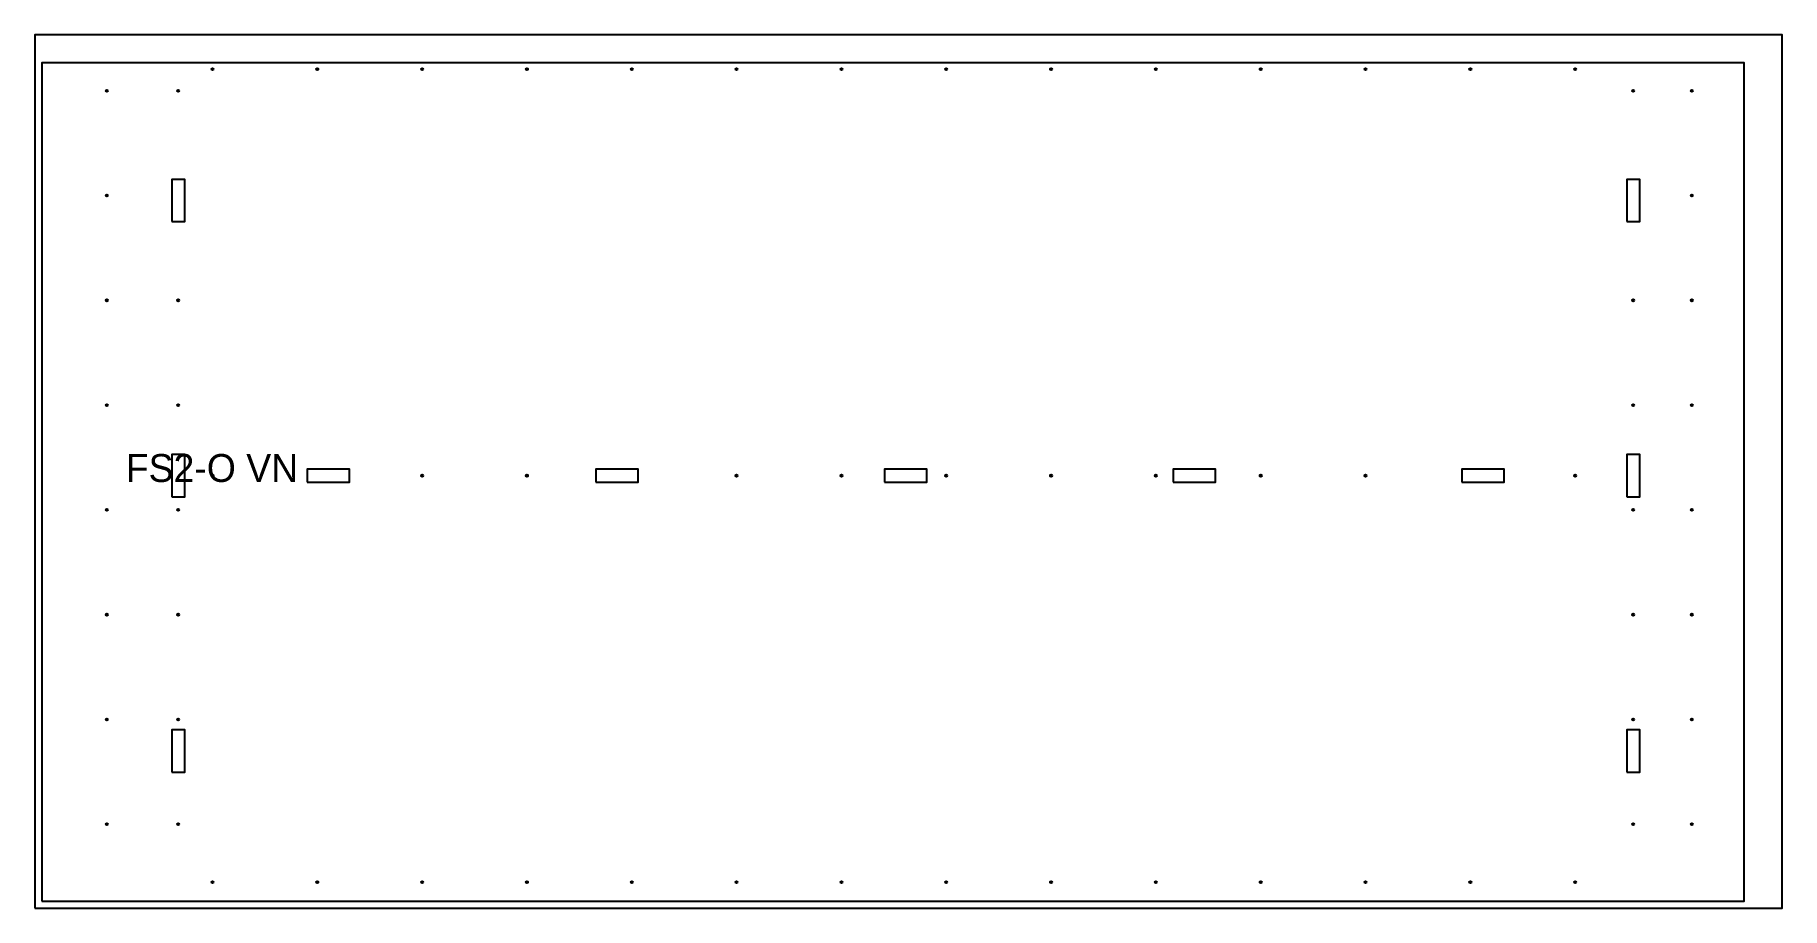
# Model space of a CAD drawing. Header units: millimetres. Extents: x 0 to 2500, y 0 to 1250.
import ezdxf

# ---------------------------------------------------------------- set-up
doc = ezdxf.new("R2010")
doc.units = ezdxf.units.MM
for name, color, linetype in [('CUT_INNER', 5, 'CONTINUOUS'), ('CUT_OUTER', 1, 'CONTINUOUS'), ('ENGRAVE', 2, 'CONTINUOUS'), ('MARK_D3', 6, 'CONTINUOUS'), ('SHEET', 8, 'CONTINUOUS')]:
    doc.layers.add(name, color=color, linetype=linetype)

msp = doc.modelspace()

# ---------------------------------------------------------------- linework, layer by layer
at = {"layer": 'CUT_INNER'}
for points in [[(195.75, 982.75), (214.25, 982.75), (214.25, 1043.25), (195.75, 1043.25)], [(2277.75, 982.75), (2296.25, 982.75), (2296.25, 1043.25), (2277.75, 1043.25)], [(195.75, 588.75), (214.25, 588.75), (214.25, 649.25), (195.75, 649.25)], [(389.75, 609.75), (450.25, 609.75), (450.25, 628.25), (389.75, 628.25)], [(802.75, 609.75), (863.25, 609.75), (863.25, 628.25), (802.75, 628.25)], [(1215.75, 609.75), (1276.25, 609.75), (1276.25, 628.25), (1215.75, 628.25)], [(1628.75, 609.75), (1689.25, 609.75), (1689.25, 628.25), (1628.75, 628.25)], [(2041.75, 609.75), (2102.25, 609.75), (2102.25, 628.25), (2041.75, 628.25)], [(2277.75, 588.75), (2296.25, 588.75), (2296.25, 649.25), (2277.75, 649.25)], [(195.75, 194.75), (214.25, 194.75), (214.25, 255.25), (195.75, 255.25)], [(2277.75, 194.75), (2296.25, 194.75), (2296.25, 255.25), (2277.75, 255.25)]]:
    msp.add_lwpolyline(points, close=True, dxfattribs=at)
at = {"layer": 'CUT_OUTER'}
msp.add_lwpolyline([(10, 10), (2446, 10), (2446, 1210), (10, 1210)], close=True, dxfattribs=at)
at = {"layer": 'MARK_D3'}
for centre in [(254, 1201), (404, 1201), (554, 1201), (704, 1201), (854, 1201), (1004, 1201), (1154, 1201), (1304, 1201), (1454, 1201), (1604, 1201), (1754, 1201), (1904, 1201), (2054, 1201), (2204, 1201), (103, 1170), (205, 1170), (2287, 1170), (2371, 1170), (103, 1020), (2371, 1020), (103, 870), (205, 870), (2287, 870), (2371, 870), (103, 720), (205, 720), (2287, 720), (2371, 720), (254, 619), (554, 619), (704, 619), (1004, 619), (1154, 619), (1304, 619), (1454, 619), (1604, 619), (1754, 619), (1904, 619), (2204, 619), (103, 570), (205, 570), (2287, 570), (2371, 570), (103, 420), (205, 420), (2287, 420), (2371, 420), (103, 270), (205, 270), (2287, 270), (2371, 270), (103, 120), (205, 120), (2287, 120), (2371, 120), (254, 37), (404, 37), (554, 37), (704, 37), (854, 37), (1004, 37), (1154, 37), (1304, 37), (1454, 37), (1604, 37), (1754, 37), (1904, 37), (2054, 37), (2204, 37)]:
    msp.add_circle(centre, 1.5, dxfattribs=at)
at = {"layer": 'SHEET'}
msp.add_lwpolyline([(0, 0), (2500, 0), (2500, 1250), (0, 1250)], close=True, dxfattribs=at)

# ---------------------------------------------------------------- texts
at = {"layer": 'ENGRAVE'}
msp.add_text('FS2-O VN', height=40, dxfattribs=at).set_placement((130, 610))

doc.saveas('drawing.dxf')
